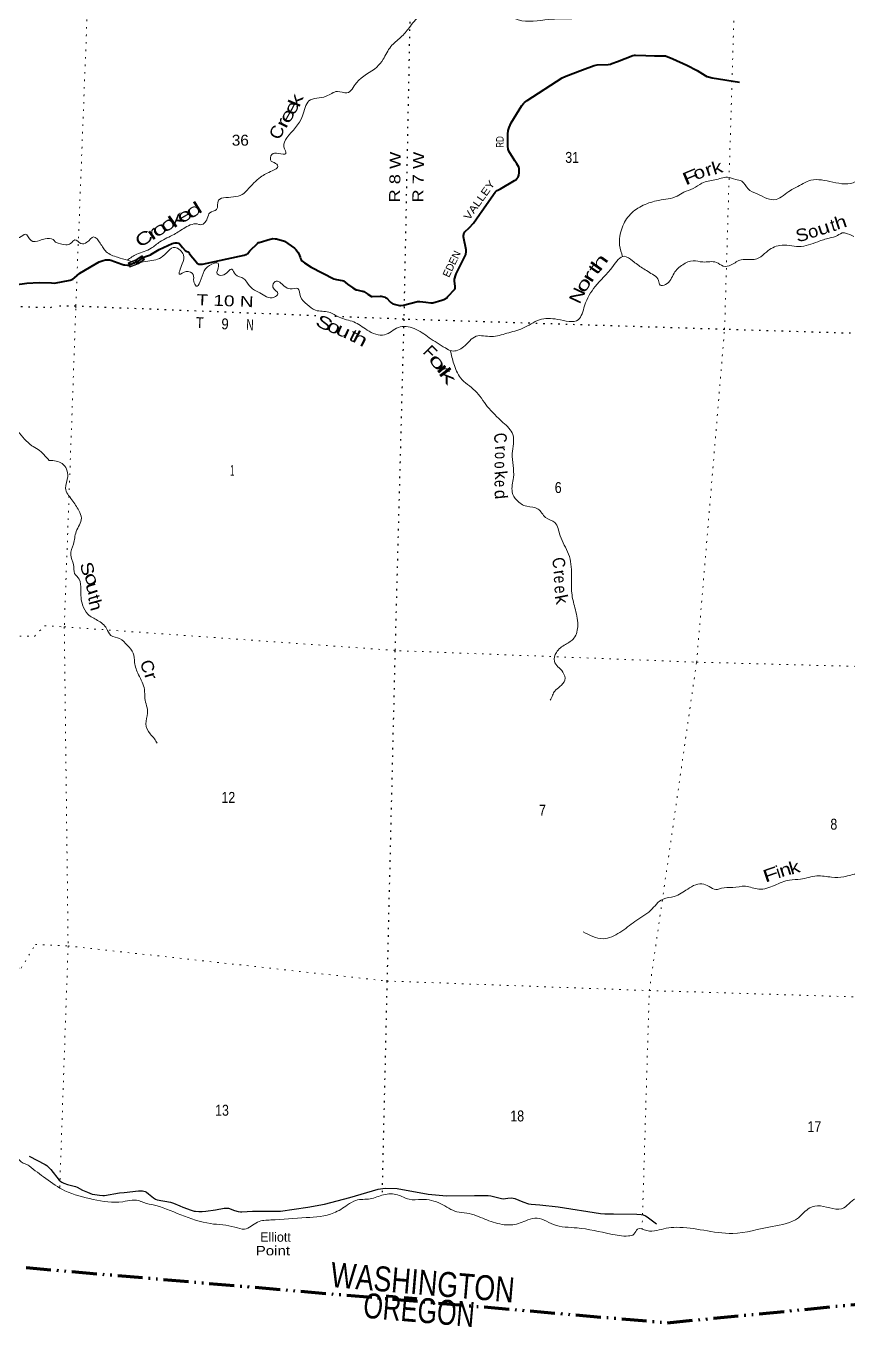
# Model space of a CAD drawing. Header units: feet. Extents: x -762378 to -505285, y -497909 to -353855.
# Drawn here: x -665702 to -652548, y -446122 to -425289 of the extents above; entities that cross this region are included whole.
import ezdxf
from ezdxf.enums import TextEntityAlignment as Align

# ---------------------------------------------------------------- set-up
doc = ezdxf.new("R2010")
doc.units = ezdxf.units.FT
doc.header["$LTSCALE"] = 80
doc.linetypes.add('DASH_DOUBLE_DOT', pattern=[9.2, 5, -1.2, 0.3, -1.2, 0.3, -1.2])
doc.linetypes.add('DOTTED', pattern=[1.5, 0.3, -1.2])
for name, color, linetype, lineweight in [('10', 7, 'DASH_DOUBLE_DOT', 70), ('26', 7, 'Continuous', 40), ('29', 7, 'Continuous', 25), ('39', 7, 'Continuous', 13), ('6', 7, 'DOTTED', 25), ('61', 7, 'Continuous', 13), ('7', 7, 'DOTTED', 13)]:
    doc.layers.add(name, color=color, linetype=linetype, lineweight=lineweight)
for name, color, linetype in [('27', 7, 'Continuous'), ('41', 7, 'Continuous'), ('42', 7, 'Continuous')]:
    doc.layers.add(name, color=color, linetype=linetype)

msp = doc.modelspace()

# ---------------------------------------------------------------- linework, layer by layer
at = {"layer": '10'}
msp.add_lwpolyline([(-665702.28, -445171.47), (-655434.73, -446054.43), (-644042.04, -444940.83), (-633884.11, -441476.94)], dxfattribs=at)
at = {"layer": '26'}
for points in [[(-657845.43, -427497.75), (-657879.94, -427445.83), (-657974.43, -427293.11), (-657985.92, -427262.81), (-657992.39, -427212.21), (-657991.33, -427021.25), (-657984.35, -426961.19), (-657972.43, -426915.2), (-657936.19, -426837.77), (-657765.9, -426558.87), (-657743.35, -426531.52), (-657724.51, -426512.67), (-657681.33, -426478.71), (-657120.77, -426117.8), (-657065.1, -426090.08), (-656795.69, -425991.82), (-656610.87, -425922.4), (-656562.69, -425910.98), (-656385.12, -425902.32), (-656349.94, -425899.21), (-656324.82, -425889.78), (-656239.11, -425855.98), (-655989.29, -425762.16), (-655964.89, -425757.02), (-655956.25, -425756.24), (-655948.02, -425756.25), (-655781.98, -425763.31), (-655642.24, -425764.09), (-655484.61, -425763.65), (-655478.19, -425764.11), (-655470.73, -425765.69), (-655351.21, -425813.47), (-655124.65, -425914.04), (-654962.02, -425998.82), (-654831.54, -426082.74), (-654805.03, -426096.76), (-654781.48, -426103.83), (-654723.83, -426115.79), (-654285.33, -426185.86)], [(-660472.35, -429479.5), (-660430.16, -429507.05), (-660417.1, -429513.24), (-660407.68, -429514.81), (-660322.24, -429532.06), (-660307.2, -429536.02), (-660299.35, -429538.38), (-660293.85, -429540.74), (-660231.09, -429582.76), (-660176.1, -429617.71), (-660161.72, -429620.81), (-660032.91, -429616.23), (-660016.74, -429616.93), (-659957.48, -429630.68), (-659947.27, -429634.61), (-659936.67, -429640.49), (-659930.39, -429645.99), (-659882.33, -429700.68), (-659865.63, -429715.51), (-659848.36, -429728.08), (-659834.23, -429735.93), (-659813.13, -429744.76), (-659723.18, -429765.27), (-659714.12, -429766.57), (-659701.56, -429765.78), (-659660.63, -429756.9), (-659435.98, -429702.61), (-659420.14, -429698.62), (-659400.52, -429698.62), (-659303.47, -429710.19), (-659221.35, -429722.45), (-659204.26, -429722.97), (-659193.27, -429720.61), (-659045.31, -429680.93), (-659029.99, -429675.06), (-659014.29, -429667.2), (-658970.33, -429638.92), (-658956.2, -429627.14), (-658938.85, -429609.4), (-658849.05, -429512.07), (-658841.98, -429501.07), (-658837.13, -429489.49), (-658835.7, -429459.44), (-658843.97, -429368.68), (-658843.55, -429356.54), (-658844.42, -429344.23), (-658842.5, -429328.83), (-658830.96, -429290.34), (-658816.47, -429255.61), (-658810.19, -429238.32), (-658804.01, -429227.01), (-658718.99, -429054.39), (-658665.88, -428947.25), (-658661.43, -428930.02), (-658659.07, -428910.38), (-658657.5, -428889.96), (-658659.88, -428873.02), (-658698.59, -428664.91), (-658699.89, -428644.88), (-658698.32, -428626.82), (-658696.75, -428615.82), (-658692.83, -428605.61), (-658678.42, -428587.04), (-658612.36, -428522.47), (-658539.95, -428446.01), (-658447.74, -428305.74), (-658407.87, -428251.36), (-658194.94, -427948.63), (-658180.22, -427934.02), (-658162.95, -427921.45), (-658111.12, -427896.6), (-657882.38, -427764.02), (-657864.64, -427751.78), (-657840.31, -427727.43), (-657828.13, -427706.62), (-657817.14, -427674.41), (-657810.7, -427639.29), (-657809.29, -427567.59), (-657814.91, -427547.12), (-657845.43, -427497.75)], [(-663112.31, -428906.35), (-663099.51, -428914.68), (-663091.66, -428922.14), (-663089.69, -428925.29), (-663065.97, -428963.85), (-663003.54, -429035.89), (-662960.77, -429091.32), (-662955.25, -429095.55), (-662947.8, -429099.48), (-662937.2, -429101.83), (-662930.9, -429102.18), (-662895.59, -429101.83), (-662876.54, -429099.61), (-662213.19, -428956.58), (-662183.39, -428948.47), (-662175.93, -428945.72), (-662170.43, -428943.36), (-662164.15, -428939.04), (-662160.36, -428935.89), (-662120.85, -428886.68), (-661992.9, -428763.46), (-661984.78, -428757.6), (-661973.79, -428752.88), (-661794.17, -428700.44), (-661770.47, -428694.76), (-661753.2, -428693.19), (-661713.58, -428694.56), (-661695.11, -428697.11), (-661603.71, -428721.63), (-661583.64, -428727.75), (-661565.58, -428736.39), (-661407.4, -428845.96), (-661385.42, -428866.39), (-661349.51, -428917.44), (-661324.97, -428965.36), (-661317.12, -428988.14), (-661311.84, -429012.94), (-661301.42, -429033.69), (-661286.51, -429049.4), (-661247.24, -429079.01), (-661138.48, -429148.27), (-660775.47, -429334.94), (-660733.07, -429347.9), (-660641.53, -429364.67), (-660623.16, -429371.46), (-660558.63, -429423.18), (-660472.35, -429479.5)], [(-664079.94, -429119.04), (-664063.21, -429117.68), (-664043.8, -429112.28), (-664008.76, -429098.26), (-663982.89, -429088.56), (-663976.64, -429086.55), (-663924.67, -429061.59), (-663883.7, -429037.86), (-663839.17, -429003.41), (-663815.2, -428988.74), (-663791.65, -428979.32), (-663725.37, -428958.21), (-663711.99, -428953.01), (-663702.57, -428948.29), (-663570.14, -428867.89), (-663364.53, -428772.89), (-663341.48, -428766.07), (-663316.56, -428759.97), (-663302.04, -428758.01), (-663290.65, -428758.4), (-663265.75, -428763.47), (-663257.29, -428767.43), (-663251.99, -428771.56), (-663242.12, -428782.2), (-663197.34, -428837.69), (-663156.27, -428881.01), (-663146.8, -428889.37), (-663137.38, -428894.08), (-663112.31, -428906.35)], [(-665246.73, -429405.29), (-664998.17, -429359.48), (-664954.21, -429340.63), (-664924.38, -429320.21), (-664838.91, -429243.97), (-664597.8, -429099.66), (-664531.89, -429065.72), (-664469.6, -429042.78), (-664432.59, -429033.91), (-664396.87, -429031.16), (-664365.87, -429033.13), (-664342.85, -429040.15), (-664169.58, -429103.11), (-664153.13, -429107.74), (-664138.94, -429111.17), (-664123.21, -429114.61), (-664079.94, -429119.04)], [(-665881.87, -429432.59), (-665690.23, -429408.73), (-665492, -429394.35), (-665293.36, -429400.77), (-665246.73, -429405.29)]]:
    msp.add_lwpolyline(points, dxfattribs=at)
at = {"layer": '29'}
for points in [[(-665650.76, -443388.25), (-665397.4, -443518.8), (-665370.41, -443536.05), (-665346.7, -443558.71), (-665306.84, -443600.78), (-665169.88, -443770.12), (-665147.28, -443790.61), (-665126.76, -443803.56), (-665096.57, -443816.5), (-665039.47, -443838.07), (-664913.29, -443870.44), (-664884.23, -443881.22), (-664797.98, -443928.68), (-664717.07, -443965.36), (-664645.91, -443993.4), (-664603.92, -444002.02), (-664524.09, -444013.9), (-664474.49, -444017.13), (-664444.36, -444014.97), (-664207.18, -443976.14), (-664133.8, -443966.43), (-663900.93, -443941.62), (-663840.62, -443941.62), (-663814.68, -443944.86), (-663793.18, -443950.25), (-663772.64, -443963.2), (-663741.43, -443989.08), (-663663.81, -444053.8), (-663630.32, -444074.3), (-663603.44, -444084), (-663387.82, -444122.83), (-663340.31, -444136.85), (-663241.19, -444183.23), (-663192.6, -444202.65), (-663059.99, -444251.19), (-663013.64, -444265.21), (-662991.07, -444269.52), (-662936.01, -444274.93), (-662885.34, -444274.93), (-662822.89, -444269.52), (-662667.64, -444247.95), (-662533.96, -444222.06), (-662497.22, -444217.76), (-662479.97, -444217.76), (-662460.65, -444222.06), (-662365.77, -444256.58), (-662309.62, -444271.69), (-662269.73, -444278.16), (-662249.34, -444278.15), (-662076.75, -444267.37), (-662016.47, -444265.21), (-661908.66, -444265.21), (-661693.03, -444269.52), (-661628.25, -444266.28), (-661192.79, -444204.81)], [(-661192.79, -444204.81), (-660927.46, -444157.33), (-660517.78, -444049.47), (-660064.97, -443915.72), (-659957.15, -443898.46), (-659763.09, -443907.09), (-659267.16, -443993.38), (-658973.91, -444023.58), (-658525.41, -444019.27), (-658307.61, -444019.25), (-658262.35, -444023.58), (-658094.16, -444066.73), (-658065.03, -444067.78), (-657990.66, -444058.1), (-657938.89, -444055.92), (-657906.54, -444059.15), (-657878.54, -444066.73), (-657753.47, -444118.5), (-657661.81, -444149.76), (-657619.79, -444157.33), (-657477.47, -444165.96)], [(-657477.47, -444165.96), (-657184.2, -444196.14), (-656507.14, -444304), (-656440.29, -444308.32), (-656297.98, -444310.48), (-655924.95, -444316.95), (-655860.26, -444319.1), (-655823.6, -444327.73), (-655789.1, -444342.83), (-655763.23, -444355.78), (-655614.45, -444470.12)]]:
    msp.add_lwpolyline(points, dxfattribs=at)
at = {"layer": '39'}
for points in [[(-656968.93, -425170.93), (-657335.27, -425185.23), (-657826.04, -425190.15), (-658125.7, -424964.98), (-658363.55, -424759.56), (-658484.65, -424776.41), (-658612.53, -424670.45), (-658819.26, -424580.46), (-659085.06, -424669.83), (-659241.26, -424872.71), (-659289.2, -425012.16), (-659402.71, -425121.69), (-659570.75, -425316.22), (-659705.53, -425469.42), (-659864.31, -425617.95), (-659988.36, -425821.69), (-660086.17, -425945.73), (-660414.61, -426198.27), (-660565.67, -426359.07), (-660719.91, -426336.84), (-660898.93, -426414.46), (-661174.34, -426487.49), (-661277.25, -426727.99), (-661527.93, -427081.13), (-661573.92, -427222.64), (-661544.6, -427329.98), (-661659.19, -427328.92), (-661770.18, -427344.03), (-661779.1, -427452.36), (-661731.46, -427475.75), (-661670.72, -427535.68), (-661763.11, -427607.59), (-661948.74, -427707.15), (-662161.37, -427914.55), (-662215.11, -427969.4), (-662506.43, -428035.97), (-662622.2, -428079.1), (-662654.28, -428227.01), (-662760.21, -428278.45), (-662800.9, -428371.85), (-662924.13, -428469.07), (-662936.08, -428464.72), (-663154.58, -428515.15), (-663332.44, -428624.97), (-663558.8, -428743.55), (-663700.33, -428848.31), (-663930.06, -428942.67), (-664080.54, -429037.87)], [(-653999.08, -427974.8), (-653697.85, -428065.31), (-653466.79, -427920.73), (-653381.11, -427874.78), (-653142.76, -427758.54), (-652789.7, -427790.13), (-652425.46, -427779.8), (-652255.46, -427587.34), (-652070.81, -427373.16), (-651799.29, -427219.61), (-651651.64, -426960.21), (-651411.25, -426767.62), (-651260.53, -426695.27), (-651147.47, -426678.2), (-651008.72, -426677.91)], [(-656154.34, -428984.12), (-656202.69, -428798.24), (-656163.07, -428517.84), (-656030.66, -428302.26), (-655825.77, -428158.98), (-655578.38, -428081.19), (-655280.92, -428010.76), (-655172.72, -427949.33), (-655026.38, -427890.94), (-654885.33, -427804.25), (-654676.87, -427753.55), (-654478.67, -427710.62), (-654344.85, -427744.37), (-654249.09, -427773.08), (-654147.86, -427898.43), (-653999.08, -427974.8)], [(-665887.28, -428664.43), (-665805.18, -428673.15), (-665711.11, -428621.96), (-665621.96, -428723.4), (-665483.28, -428721.93), (-665396, -428694.64), (-665267.88, -428708.9), (-665230.15, -428747.66)], [(-665230.15, -428747.66), (-665066.22, -428793.56), (-664989.22, -428771.5), (-664921.31, -428713.01), (-664824.35, -428771.9), (-664729.32, -428752.34), (-664620.47, -428666.8), (-664516.49, -428764.08), (-664417.64, -428903.45), (-664237.03, -428992.73), (-664077.4, -429039.24), (-663955.74, -429076.68), (-663784.3, -429057.16), (-663539.35, -428995.37), (-663317.9, -428834.45), (-663182.35, -428954.7), (-663202.27, -429098.91), (-663244.88, -429264.64), (-663141.18, -429221.18), (-663027.82, -429268.45), (-663016.69, -429379.33), (-662980.43, -429452.67), (-662851.35, -429210.86), (-662727.85, -429103.6), (-662628.91, -429088.17), (-662620.03, -429132.63), (-662643.44, -429256.65), (-662559.63, -429281.02), (-662406.26, -429184.61), (-662352.13, -429266.48), (-662215.19, -429334.49), (-662156.83, -429408.44), (-662045.18, -429520), (-661961.86, -429562.44), (-661732.43, -429630.92), (-661670.66, -429576.29), (-661752.33, -429471.56), (-661713.65, -429378.11), (-661568.89, -429454.37), (-661477.52, -429497.03), (-661354.79, -429494.3), (-661311.89, -429620.1), (-661204.68, -429747.62), (-661070.39, -429839.69), (-660854.08, -429871.63), (-660693.34, -429952.34), (-660456.04, -430027.06), (-660244.35, -430157.39), (-659964.85, -430233.25), (-659742.57, -430116.58), (-659491.67, -430133.36), (-659248.25, -430280.63), (-658991.2, -430444.34), (-658889.9, -430491.29), (-658699.15, -430426.05), (-658499.59, -430256.49), (-658254.39, -430261.06), (-658007.7, -430209.38), (-657754.23, -430129.74), (-657485.2, -429994.21), (-657195.43, -429985.91), (-656863.83, -429992.8), (-656763.35, -429768.31), (-656594.27, -429459.22), (-656312.29, -429139.09), (-656126.96, -428975.18), (-655998.17, -429047), (-655838.4, -429163.87), (-655654.46, -429279.38), (-655578.29, -429363.85), (-655556.1, -429436.83), (-655467.42, -429429.15), (-655331.9, -429247.83), (-655193.53, -429110.81), (-655026.95, -429046.93), (-654872.65, -429067.15), (-654653.68, -429075.04), (-654544.61, -429132.25), (-654415.42, -429113.6), (-654256.39, -429031.42), (-654129.64, -429028.79), (-653972.11, -429002.86), (-653852.95, -428907.55), (-653638.98, -428800.71), (-653333.82, -428818.95), (-653030.17, -428742.66), (-652847.62, -428683.23), (-652717.89, -428644.49), (-652614.13, -428599.02), (-652590.13, -428603.69), (-652454.93, -428661.6)], [(-668329.56, -429399.35), (-668324.37, -429412.66), (-668233.21, -429514.17), (-668072.65, -429581.77), (-667944.25, -429712.65), (-667850.24, -429788.11), (-667867.85, -429898.11), (-667841.04, -430063.84), (-667755.77, -430161.14), (-667563.55, -430119.2), (-667416.77, -430178.3), (-667244.17, -430246.3), (-666988.56, -430232.58), (-666789.93, -430303.44), (-666623.34, -430433.56), (-666536.45, -430542.97), (-666491.96, -430721.35), (-666479.2, -430824.3), (-666417.75, -431037.42), (-666354.3, -431125.95), (-666204.74, -431347.99), (-666179.74, -431382.99), (-666122.31, -431471.33), (-666001.95, -431601.94), (-665834.84, -431778.32), (-665724.32, -431902.58), (-665611.21, -432008.83), (-665510.73, -432070.43), (-665416.91, -432151.92), (-665332.4, -432244.64)], [(-658912.44, -430485.97), (-658857.16, -430697.24), (-658748.56, -430923.31), (-658516.74, -431128.57), (-658320.3, -431379.11), (-658069.72, -431635.14), (-657910.08, -431832.42), (-657920.15, -432135.73), (-657900.16, -432518.25), (-657920.52, -432754.94), (-657849.49, -432881.49), (-657689.24, -432980.29), (-657507.4, -433023.36), (-657386.29, -433157.29), (-657239.73, -433241.65), (-657154.81, -433451), (-657019.83, -433744.13), (-656972.49, -434081.14), (-656968.06, -434368.76), (-656920, -434603.26), (-656873.07, -434879.95), (-656932.98, -435091.45), (-657070.38, -435192.31), (-657214.57, -435321.12), (-657246.43, -435461), (-657110.32, -435635.54), (-657079.52, -435763.03), (-657160.72, -435867.4), (-657239, -435937.68), (-657274.92, -436003.06), (-657313.33, -436086.47)], [(-665332.4, -432244.64), (-665123.12, -432296.24), (-665034.13, -432503.7), (-665071.24, -432689.67), (-664969.6, -432875.35), (-664857.6, -433049.24), (-664816.6, -433170.97), (-664898.72, -433385.9), (-664944.19, -433583.71), (-664986.96, -433755.46), (-664942.9, -433913.46), (-664924.54, -434054.68), (-664852.59, -434147.08), (-664826.94, -434316.65), (-664797.18, -434558.7), (-664712.72, -434709.74), (-664558.44, -434806.36), (-664413.11, -434936.92), (-664343.66, -435047.35), (-664204.28, -435099.34), (-664080.47, -435207.21), (-663985.21, -435330.39), (-663965.05, -435479.71), (-663899.95, -435678.48), (-663807.69, -435914.17), (-663799.37, -436055.12), (-663757.45, -436293.48), (-663784.09, -436463.65), (-663717.92, -436622.24), (-663645.71, -436704.6), (-663603.32, -436774.09)], [(-656788.45, -439791.74), (-656467.72, -439904.89), (-656197.59, -439803.57), (-655957.69, -439629.07), (-655707.63, -439450.82), (-655507.81, -439271.22), (-655327.69, -439227.81), (-655113.4, -439108.91), (-654853.9, -439029.43), (-654637.02, -439115.67), (-654574.19, -439097.25), (-654392.87, -439084.02), (-654189.28, -439065.36), (-653977.35, -439111.26), (-653722.36, -439049.75), (-653482.85, -438965.7), (-653307.55, -438952.32), (-653044.73, -438899.06), (-652810.01, -438919.43), (-652612.77, -438912.66), (-652394.47, -438870.27), (-652230.5, -438904.83), (-652046.53, -438867.54), (-651897.26, -438698.65), (-651710.82, -438719.74), (-651479.42, -438713.89), (-651242.55, -438804.69), (-651113.86, -438880.52), (-650906.95, -438888.08), (-650719.56, -438949.4), (-650454.77, -439048.99), (-650278.99, -439017.52), (-650110.9, -439048.17), (-649945.1, -439165.2), (-649798.65, -439253.57), (-649592.48, -439289.26), (-649479.77, -439360.64), (-649353.66, -439382.12), (-649247.3, -439314.61), (-649182.41, -439294.24), (-649119.13, -439336.05)], [(-665653.46, -443543.18), (-665387.18, -443744.69), (-665080.69, -443939.89), (-664625.92, -444078.75), (-664154.35, -444115.53), (-663864.68, -444111.25), (-663860.72, -444113.36), (-663687.08, -444162.25), (-663224.91, -444325.44), (-662748.08, -444466.91), (-662359.49, -444523.58), (-662205.52, -444555.86), (-661997.41, -444442.83), (-661785.36, -444408.31), (-661217.33, -444371.28), (-660778.99, -444296.6), (-660556.39, -444167.87), (-660423.76, -444095.04), (-660193.83, -444069.04), (-659981.03, -444006.4), (-659755.82, -444006.41), (-659572.72, -444077.67), (-659371.68, -444079.04), (-659061.88, -444149.68), (-658807.88, -444277.13), (-658649.57, -444297.46), (-658493.91, -444341.85), (-658225.15, -444443.55), (-657942.79, -444487.32), (-657705.82, -444423.31), (-657559.81, -444376.97), (-657260.97, -444481.49), (-656884.38, -444535.83), (-656344.09, -444634.77), (-656061.36, -444664.47), (-655974.15, -444636.66), (-655917.66, -444553.73), (-655765.48, -444577.92), (-655608.59, -444576.1), (-655456.87, -444541.98), (-655293.57, -444526.26), (-654856.49, -444574.17), (-654393.29, -444622.8), (-653760.93, -444511.1), (-653341.04, -444373.6), (-653159.89, -444215.61), (-652990.14, -444183.98), (-652614.98, -444216.16), (-652509.94, -444122.48), (-652264.08, -444026.55), (-652016.89, -444107.57), (-651777.58, -444182.35), (-651427.79, -444185.7), (-651249.22, -444200.55), (-651186.26, -444252.5), (-651261.94, -444300.73), (-651535.75, -444313.49), (-651807.95, -444265.97), (-651927.72, -444232.6), (-651986.77, -444184.77), (-652064.28, -444150.53), (-652135.78, -444192.84), (-652059.39, -444269.27), (-651816.28, -444352.2), (-651469.3, -444385.63), (-651192.91, -444427.23), (-650877.08, -444498.03), (-650667.77, -444415.19), (-650429.59, -444381.37), (-650189.61, -444506.43), (-650055.82, -444692.97), (-649963.36, -444769.84), (-649865.47, -444718.19), (-649855.81, -444581.73), (-649965.46, -444319.44), (-650054.4, -444109.98), (-649963.57, -443945.55), (-649823.14, -443806.58), (-649687.83, -443633.29), (-649389.52, -443530.72), (-648898.71, -443373.01), (-648505.52, -443256.9), (-648247.15, -443219.61), (-647995.41, -443280.65), (-647668.13, -443223.09), (-647326.28, -443071.43), (-647058.48, -442754.93), (-646923.9, -442533.37), (-646986.09, -442376.9), (-647117.52, -442252.75), (-647201.14, -442145.96)], [(-668000.15, -442430.9), (-667872.87, -442408.95), (-667763.19, -442496.99), (-667677.92, -442594.28), (-667560.8, -442700.66), (-667444.64, -442774.85), (-667340.02, -442770.24), (-667243.36, -442763.36), (-667209.24, -442764.49), (-667065.77, -442801.37), (-666900.35, -442842.99), (-666776.75, -442873.18), (-666700.16, -442865.65), (-666677.95, -442862.36), (-666600.39, -442887.02), (-666556.49, -442896.5), (-666454.39, -442970.22), (-666289.03, -443076.18), (-666118.3, -443202.41), (-666018.46, -443284.1), (-665898.62, -443368.46), (-665826.3, -443431.15), (-665763.82, -443487.48), (-665688.59, -443522.12), (-665653.46, -443543.18)]]:
    msp.add_spline(points, degree=3, dxfattribs=at)
at = {"layer": '6'}
for points in [[(-658808.82, -413434.34), (-658830.43, -414332.9), (-658881.66, -414898.48), (-659432.41, -419505.71), (-659553.57, -424518.53), (-659551.46, -424741.75), (-659656.61, -429984.18), (-659797.63, -435289.99), (-659926.22, -440582.06), (-660005.72, -444012.05)], [(-669021.83, -429681.94), (-665313.12, -429796.03), (-665257.37, -429773.31)], [(-661063.04, -429928.65), (-664905.35, -429776.96), (-665257.37, -429773.31)], [(-633592.09, -430864.69), (-634019.76, -430853.22), (-639131.61, -430716.02), (-644318.28, -430519.72), (-649387.86, -430304.03), (-654523.35, -430148.1), (-659656.61, -429984.18), (-660810.85, -429938.61)]]:
    msp.add_lwpolyline(points, dxfattribs=at)
at = {"layer": '61'}
msp.add_line((-664069.66, -429079.7), (-664042.85, -429149.75), dxfattribs=at)
for points in [[(-663850.71, -428966.76), (-663939.77, -429029.31), (-664070.15, -429079.21)], [(-664059.55, -429083.72), (-663935.98, -429036.43), (-663851.54, -428977.12), (-663817.54, -429027)], [(-663817.54, -429027), (-663907.09, -429089.89), (-664038, -429140.01), (-664059.55, -429083.72)], [(-664042.36, -429150.24), (-663903.3, -429097.01), (-663806.62, -429029.11)], [(-663806.33, -429029.25), (-663849.4, -428966.06), (-663850.71, -428966.76)]]:
    msp.add_lwpolyline(points, dxfattribs=at)
at = {"layer": '61', "linetype": 'DOTTED', "lineweight": 100}
msp.add_arc((-664174.72, -428601.66), 524.98, 283.0319, 311.30336, dxfattribs=at)
at = {"layer": '7'}
for points in [[(-655842.98, -444563.76), (-655727.69, -440734.96), (-654970.59, -435475.84), (-654523.35, -430148.1), (-654365.74, -424899.03), (-654403.15, -419528.13), (-654281.86, -414328.33), (-654223.57, -410583.91)], [(-664186.54, -414935.9), (-664389.82, -419837.07), (-664699.88, -424466.85), (-664905.35, -429776.96), (-664905.93, -429814.96), (-665090.06, -434910.71), (-665028.81, -440020.9), (-665163.18, -443894)], [(-678519.35, -434666.71), (-675434.58, -434772.13), (-670240.88, -434958.85), (-665566.47, -435063.46), (-665405.25, -434891.34)], [(-665405.25, -434891.34), (-665090.06, -434910.71), (-659723.33, -435292.78), (-654970.59, -435475.84), (-649967.19, -435608.13), (-645015.68, -435801.34), (-640066.79, -435942.21), (-634486.72, -436166.36), (-633738.37, -436180.53)], [(-677921.13, -439999.74), (-675650.81, -440052.5), (-670395.02, -440245.28), (-665780.15, -440376.59), (-665552.75, -439996.18)], [(-665552.75, -439996.18), (-665028.81, -440020.9), (-659926.22, -440582.06), (-655727.69, -440734.96), (-650429.49, -440897.27), (-647982.77, -440994.61)]]:
    msp.add_lwpolyline(points, dxfattribs=at)

# ---------------------------------------------------------------- texts
at = {"layer": '10'}
for s, width, p in [('WASHINGTON', 0.8, (-659371.7, -445606.55)), ('OREGON', 0.75, (-659428.7, -446048.58))]:
    msp.add_text(s, height=400, rotation=355.085, dxfattribs=dict(at, width=width)).set_placement(p, align=Align.CENTER)
at = {"layer": '27'}
for s, rotation, width, p in [('RD', 89.682, 0.8, (-658060.25, -427237.82)), ('VALLEY', 54.68, 1.2, (-658609.45, -428407.96))]:
    msp.add_text(s, height=120, rotation=rotation, dxfattribs=dict(at, width=width)).set_placement(p)
msp.add_text('EDEN', height=120, rotation=64.279, dxfattribs=at).set_placement((-658933.77, -429325.19))
at = {"layer": '41'}
for s, rotation, width, p in [('k', 67.054, 1.45, (-661294.7, -426515.07)), ('e', 60.209, 1.5, (-661442.03, -426772.57)), ('e', 62.123, 1.4, (-661367.31, -426640.65)), ('r', 64.254, 1.5, (-661511.48, -426881.79)), ('C', 69.831, 1.1, (-661594.98, -427021.52)), ('k', 16.738, 1.25, (-654613.86, -427649.01)), ('F', 22.742, 1.6, (-655028.5, -427794.57)), ('o', 21.557, 1.25, (-654897.7, -427726.04)), ('r', 19.403, 1.3, (-654745.59, -427679.21)), ('d', 31.772, 1.75, (-662969.11, -428320.67)), ('k', 35.133, 1.85, (-663240.72, -428465.69)), ('e', 29.998, 1.5, (-663123.35, -428404.35)), ('h', 18.071, 1.25, (-652636.09, -428525.42)), ('r', 34.566, 1.8, (-663623.48, -428686.24)), ('o', 31.81, 1.55, (-663519.26, -428622.14)), ('o', 35.84, 1.65, (-663380.36, -428538.94)), ('S', 13.182, 1.15, (-653260.24, -428728.31)), ('o', 16.699, 1.1, (-653081.24, -428671.25)), ('u', 18.077, 1.3, (-652909.41, -428616.6)), ('C', 33.665, 1.4, (-663763.47, -428771.91)), ('t', 55.84, 1.55, (-656529.99, -429239.13)), ('h', 54.426, 1.75, (-656443.97, -429130)), ('o', 58.338, 1.55, (-656702.77, -429481.19)), ('r', 57.464, 1.75, (-656614.46, -429349.9)), ('N', 64.833, 1.25, (-656791.25, -429645.44)), ('S', 333.116, 1.45, (-660972.94, -430132.04)), ('o', 333.44, 1.35, (-660817.05, -430195.84)), ('u', 335.26, 1.45, (-660664.51, -430257.68)), ('t', 332.8, 1.3, (-660507.94, -430328.88)), ('h', 332.041, 1.5, (-660398.3, -430383.83)), ('o', 308.583, 1.75, (-659192.6, -430730.23)), ('r', 310.663, 2.05, (-659088.16, -430854.81)), ('k', 307.152, 1.95, (-659031.82, -430951.44)), ('C', 277.686, 0.85, (-658208.8, -431898.78)), ('o', 273.036, 0.75, (-658204.14, -432323.05)), ('o', 272.476, 0.75, (-658198.73, -432168.91)), ('e', 271.25, 0.75, (-658205.65, -432619.04)), ('S', 286.028, 1.2, (-664815.36, -434006.98)), ('C', 280.309, 0.9, (-657273, -433901.92)), ('o', 297.186, 1.4, (-664735.9, -434188.83)), ('r', 279.241, 1.05, (-657254.87, -434059.53)), ('e', 274.221, 0.8, (-657253.11, -434158.93)), ('u', 287.812, 1.3, (-664724.39, -434324.65)), ('e', 276.477, 0.85, (-657243.1, -434322.4)), ('h', 285.227, 1.15, (-664682.59, -434587.39)), ('k', 281.152, 1.1, (-657227.01, -434487.45)), ('C', 287.578, 1.05, (-663851.77, -435572.39)), ('r', 287.368, 1.25, (-663795.64, -435724.38)), ('F', 18.918, 1.5, (-653755.13, -438968.8)), ('n', 17.322, 1.25, (-653524.59, -438893.86)), ('k', 16.589, 1.25, (-653378.92, -438857.09))]:
    msp.add_text(s, height=200, rotation=rotation, dxfattribs=dict(at, width=width)).set_placement(p, align=Align.CENTER)
for s, rotation, p in [('t', 16.774, (-652760.74, -428571.61)), ('F', 314.432, (-659306.62, -430577.03)), ('r', 276.903, (-658194.23, -432062.47)), ('k', 275.947, (-658200.7, -432489.42)), ('d', 275.715, (-658201.26, -432798.84)), ('t', 287.146, (-664704.45, -434469.39)), ('i', 17.509, (-653635.06, -438930.73))]:
    msp.add_text(s, height=200, rotation=rotation, dxfattribs=at).set_placement(p, align=Align.CENTER)
at = {"layer": '42'}
msp.add_text('Elliott', height=150, dxfattribs=at).set_placement((-661709.7, -444756.91), align=Align.CENTER)
at = {"layer": '42', "width": 1.2}
msp.add_text('Point', height=150, dxfattribs=at).set_placement((-661751.59, -444974.87), align=Align.CENTER)
at = {"layer": '6'}
for s, rotation, width, p in [('R 8 W', 88.851, 1.25, (-659719.17, -428116.46)), ('R 7 W', 88.851, 1.25, (-659347.18, -428117.34)), ('T 10 N', 357.739, 1.3, (-662976.7, -429756.33)), ('T', 357.739, 0.85, (-662985.53, -430124.4)), ('9', 357.739, 0.9, (-662579.54, -430143.68)), ('N', 357.739, 0.7, (-662180.84, -430156.51))]:
    msp.add_text(s, height=175, rotation=rotation, dxfattribs=dict(at, width=width)).set_placement(p)
at = {"layer": '7'}
for s, width, p in [('36', 1.05, (-662409.52, -427204.87)), ('31', 0.85, (-657072.53, -427480.17)), ('1', 0.4, (-662434.9, -432491.24)), ('6', 0.85, (-657241.19, -432767.14)), ('12', 0.85, (-662575.88, -437729.26)), ('7', 0.85, (-657493.17, -437935.27)), ('8', 0.85, (-652830.09, -438158.09)), ('13', 0.85, (-662676.64, -442738.82)), ('18', 0.85, (-657952.48, -442830.46)), ('17', 0.85, (-653195.93, -443001.44))]:
    msp.add_text(s, height=175, dxfattribs=dict(at, width=width)).set_placement(p)

doc.saveas('drawing.dxf')
